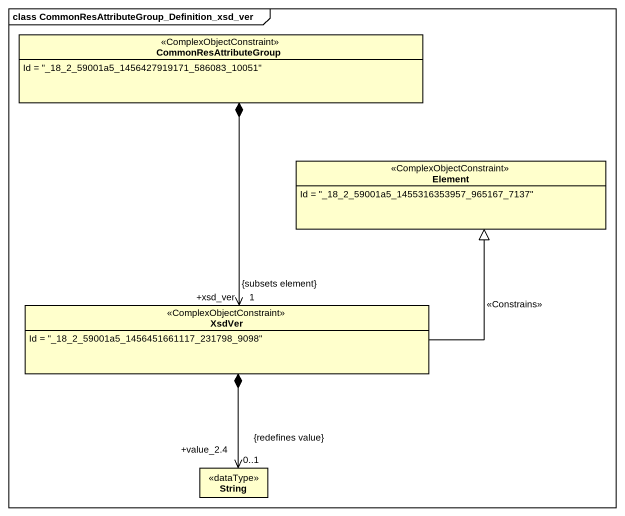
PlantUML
@startuml
mainframe class CommonResAttributeGroup_Definition_xsd_ver
hide circle
hide empty members
class CommonResAttributeGroup <<ComplexObjectConstraint>> {
  Id = "_18_2_59001a5_1456427919171_586083_10051"
}
class Element <<ComplexObjectConstraint>> {
  Id = "_18_2_59001a5_1455316353957_965167_7137"
}
class XsdVer <<ComplexObjectConstraint>> {
  Id = "_18_2_59001a5_1456451661117_231798_9098"
}
class String <<dataType>>
CommonResAttributeGroup *--> "1\n+xsd_ver\n{subsets element}" XsdVer
XsdVer -up-|> Element : <<Constrains>>
XsdVer *--> "+value_2.4\n0..1\n{redefines value}" String
@enduml
